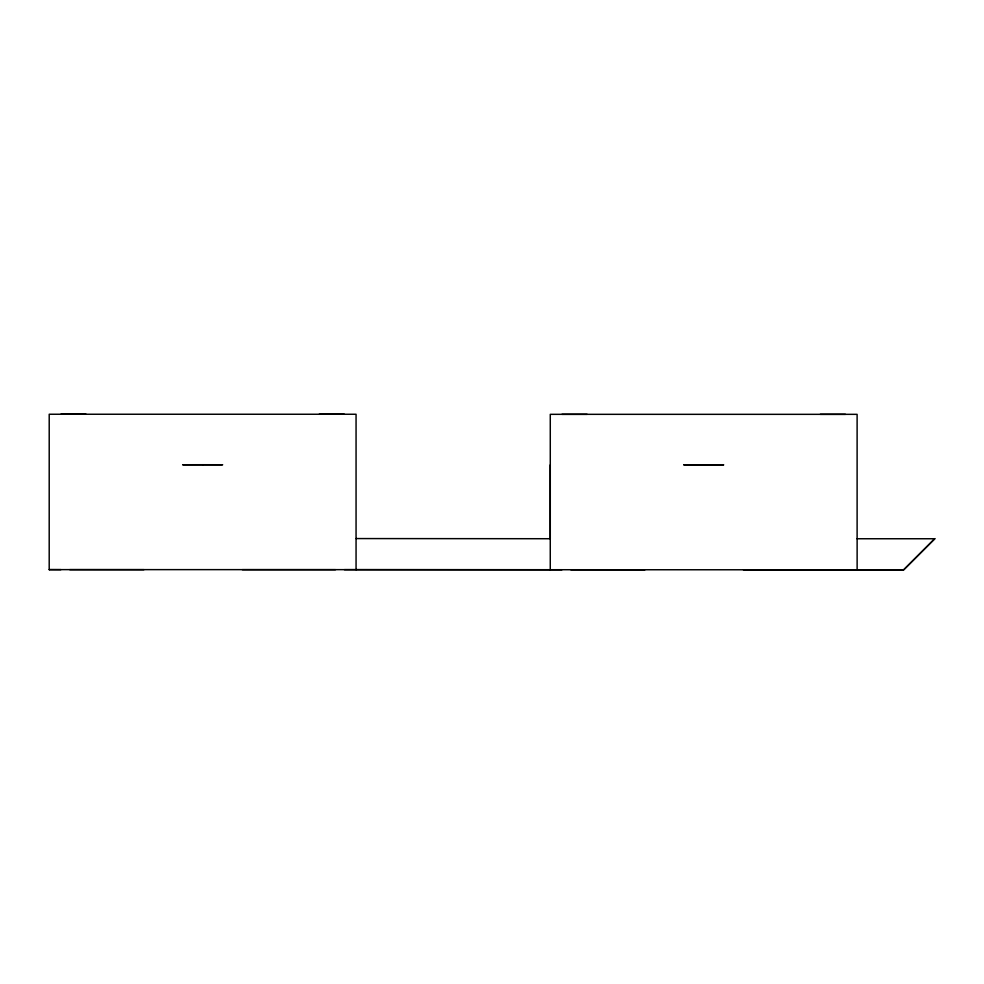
<?xml version="1.0" encoding="UTF-8"?>
<svg xmlns="http://www.w3.org/2000/svg" width="984" height="984" viewBox="0 0 984 984"><rect width="100%" height="100%" fill="white"/><g stroke="black" fill="none" stroke-linecap="round" stroke-linejoin="round"><path stroke-width="1.48" d="M49.2 569.711L49.212 414.239L356.06 414.252L356.06 569.65L49.2 569.625L60.873 569.65M356.073 538.568L550.277 538.728L550.277 414.326L857.113 414.338L857.113 538.752L934.8 538.752L903.73 569.822L550.265 569.724L550.265 464.878M934.8 538.666L903.73 569.736L743.4 569.761M86.063 414.239L60.897 414.239M319.234 414.252L344.375 414.252M587.128 414.326L561.962 414.326M820.287 414.338L845.441 414.338M335.495 569.674L242.335 569.674M69.753 569.65L143.91 569.674M561.938 569.736L344.375 569.662M570.818 569.748L644.963 569.761M356.06 569.65L550.265 569.724M857.125 538.666L857.125 569.736M202.642 464.719L182.618 464.743L222.667 464.743L202.642 464.719M703.708 464.805L683.671 464.829L723.72 464.842L703.708 464.805"/></g></svg>
